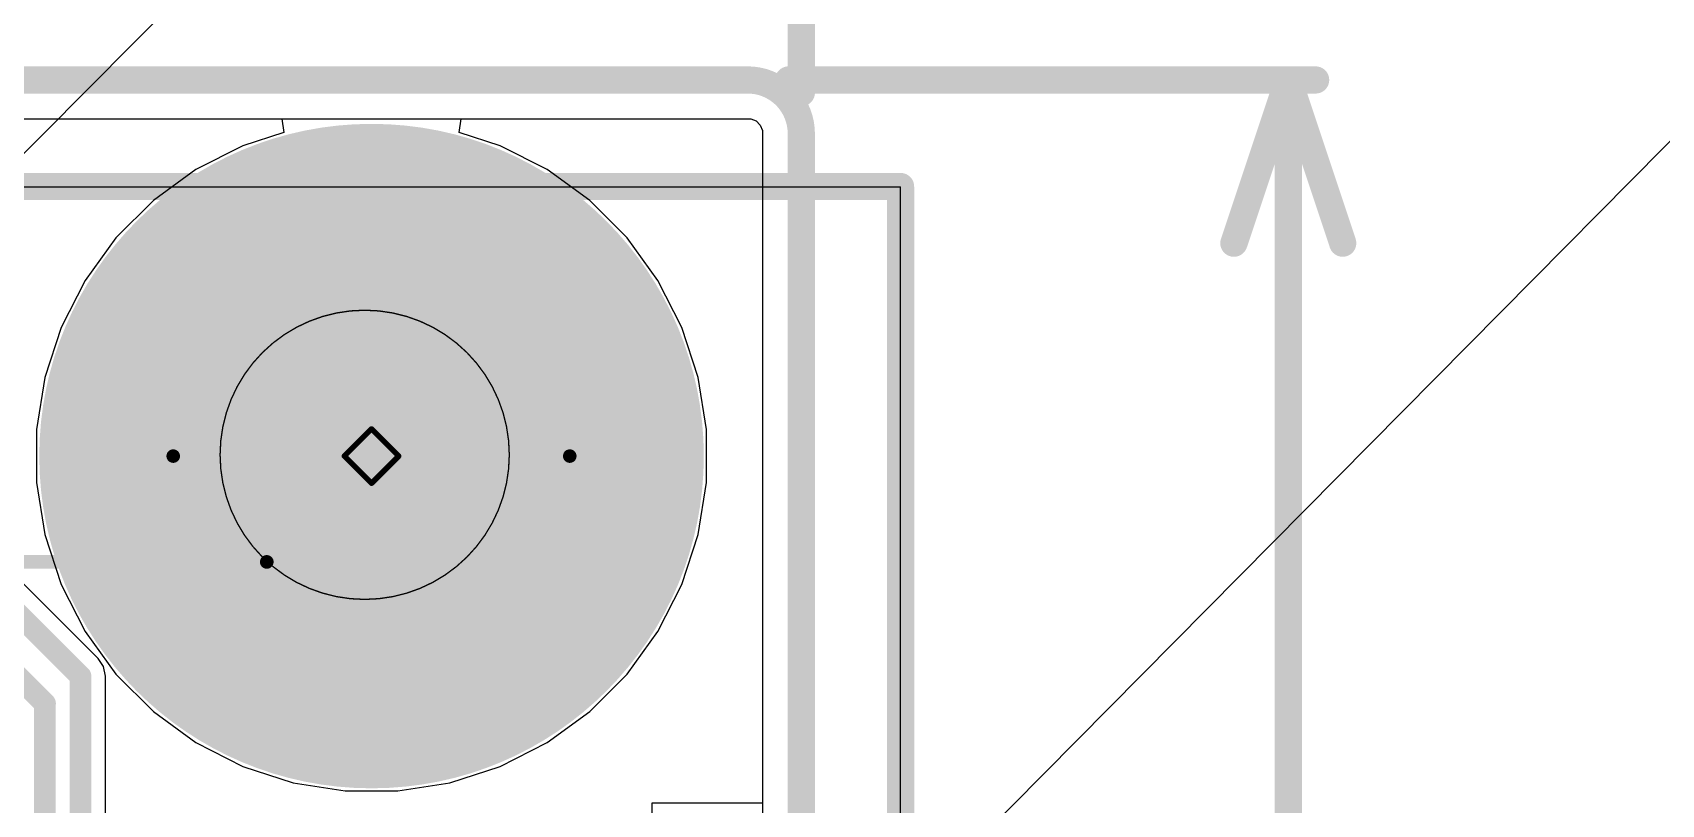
# Model space of a CAD drawing. Header units: inches. Extents: x -11 to 5433, y -4 to 5447.
# Drawn here: x 59.4 to 74.6, y 27.73 to 34.94 of the extents above; entities that cross this region are included whole.
import ezdxf

# ---------------------------------------------------------------- set-up
doc = ezdxf.new("R2010")
doc.units = ezdxf.units.IN
for name, color, linetype in [('Board_outline', 216, 'Continuous'), ('Bottom Layer', 5, 'Continuous'), ('Bottom Solder', 6, 'Continuous'), ('Dimensions', 6, 'Continuous'), ('Drill Drawing', 1, 'Continuous'), ('Ground', 16, 'Continuous'), ('Mechanical 4', 56, 'Continuous'), ('Multi-Layer', 9, 'Continuous'), ('Pad Holes', 156, 'Continuous'), ('Power', 76, 'Continuous'), ('Top Layer', 1, 'Continuous'), ('Top Solder', 216, 'Continuous')]:
    doc.layers.add(name, color=color, linetype=linetype)

# ---------------------------------------------------------------- blocks, each defined once
blk = doc.blocks.new('VSON_10_EP_3_3__B_56')
at = {"layer": 'Bottom Solder'}
blk.add_line((0.415, 1.753), (5389.663, 5446.725), dxfattribs=at)
blk = doc.blocks.new('TL3340AF160QG_B_63')
at = {"layer": 'Bottom Solder'}
blk.add_line((1.526, 0.035), (5376.179, 5414.845), dxfattribs=at)
blk = doc.blocks.new('S______153')
at = {"layer": 'Bottom Layer'}
h = blk.add_hatch(color=5, dxfattribs=at)
edge = h.paths.add_edge_path()
edge.add_arc((0, 0), 3, 0, 360)
at = {"layer": 'Bottom Solder'}
h = blk.add_hatch(color=6, dxfattribs=at)
edge = h.paths.add_edge_path()
edge.add_arc((0, 0), 3.102, 0, 360)
at = {"layer": 'Ground'}
h = blk.add_hatch(color=16, dxfattribs=at)
edge = h.paths.add_edge_path()
edge.add_arc((0, 0), 3, 0, 360)
at = {"layer": 'Multi-Layer'}
h = blk.add_hatch(color=9, dxfattribs=at)
edge = h.paths.add_edge_path()
edge.add_arc((0, 0), 3, 0, 360)
at = {"layer": 'Pad Holes'}
h = blk.add_hatch(color=7, dxfattribs=at)
edge = h.paths.add_edge_path()
edge.add_arc((0, 0), 1.85, 0, 360)
at = {"layer": 'Power'}
h = blk.add_hatch(color=76, dxfattribs=at)
edge = h.paths.add_edge_path()
edge.add_arc((0, 0), 3, 0, 360)
at = {"layer": 'Top Layer'}
h = blk.add_hatch(color=1, dxfattribs=at)
edge = h.paths.add_edge_path()
edge.add_arc((0, 0), 3, 0, 360)
at = {"layer": 'Top Solder'}
h = blk.add_hatch(color=216, dxfattribs=at)
edge = h.paths.add_edge_path()
edge.add_arc((0, 0), 3.102, 0, 360)

msp = doc.modelspace()

# ---------------------------------------------------------------- linework, layer by layer
at = {"layer": 'Board_outline'}
for points in [[(-9.927, 34.495, 0.254, 0.254, 0), (66.065, 34.495, 0.254, 0.254, 0)], [(66.073, 34.495, 0.254, 0.254, -0.414214), (66.573, 33.995, 0.254, 0.254, 0)], [(66.573, -3.005, 0.254, 0.254, 0), (66.573, 33.995, 0.254, 0.254, 0)]]:
    msp.add_lwpolyline(points, format="xyseb", dxfattribs=at)
for points in [[(66.002, 34.495, 0.127, 0.127, 1), (66.129, 34.495, 0.127, 0.127, 1)], [(66.01, 34.495, 0.127, 0.127, 1), (66.137, 34.495, 0.127, 0.127, 1)], [(66.51, 33.995, 0.127, 0.127, 1), (66.637, 33.995, 0.127, 0.127, 1)], [(66.51, 33.995, 0.127, 0.127, 1), (66.637, 33.995, 0.127, 0.127, 1)], [(64.412, 30.983, 0.127, 0.127, 1), (60.71, 30.983, 0.127, 0.127, 1)], [(60.678, 30.983, 0.0635, 0.0635, 1), (60.741, 30.983, 0.0635, 0.0635, 1)], [(64.38, 30.983, 0.0635, 0.0635, 1), (64.443, 30.983, 0.0635, 0.0635, 1)]]:
    msp.add_lwpolyline(points, format="xyseb", close=True, dxfattribs=at)
at = {"layer": 'Bottom Layer'}
for p, q in [((59.3, 34.132), (66.101, 34.132)), ((66.101, 34.132), (66.151, 34.112)), ((66.151, 34.112), (66.19, 34.073)), ((66.19, 34.073), (66.211, 34.022)), ((66.211, 34.022), (66.211, 27.743)), ((66.211, 27.743), (65.179, 27.743)), ((65.179, 27.743), (65.179, 26.089))]:
    msp.add_line(p, q, dxfattribs=at)
at = {"layer": 'Dimensions'}
for points in [[(66.573, 34.376, 0.254, 0.254, 0), (66.573, 38.354, 0.254, 0.254, 0)], [(66.454, 34.495, 0.254, 0.254, 0), (71.374, 34.495, 0.254, 0.254, 0)], [(70.612, 32.971, 0.254, 0.254, 0), (71.12, 34.495, 0.254, 0.254, 0)], [(71.12, 34.495, 0.254, 0.254, 0), (71.628, 32.971, 0.254, 0.254, 0)], [(71.12, 22.353, 0.254, 0.254, 0), (71.12, 34.495, 0.254, 0.254, 0)], [(32.583, 29.995, 0.127, 0.127, 0), (61.583, 29.995, 0.127, 0.127, 0)]]:
    msp.add_lwpolyline(points, format="xyseb", dxfattribs=at)
for points in [[(66.391, 34.495, 0.127, 0.127, 1), (66.518, 34.495, 0.127, 0.127, 1)], [(71.056, 34.495, 0.127, 0.127, 1), (71.183, 34.495, 0.127, 0.127, 1)], [(71.056, 34.495, 0.127, 0.127, 1), (71.183, 34.495, 0.127, 0.127, 1)], [(71.056, 34.495, 0.127, 0.127, 1), (71.183, 34.495, 0.127, 0.127, 1)], [(71.311, 34.495, 0.127, 0.127, 1), (71.438, 34.495, 0.127, 0.127, 1)], [(66.51, 34.376, 0.127, 0.127, 1), (66.637, 34.376, 0.127, 0.127, 1)], [(70.548, 32.971, 0.127, 0.127, 1), (70.675, 32.971, 0.127, 0.127, 1)], [(71.564, 32.971, 0.127, 0.127, 1), (71.691, 32.971, 0.127, 0.127, 1)], [(61.551, 29.995, 0.0635, 0.0635, 1), (61.615, 29.995, 0.0635, 0.0635, 1)]]:
    msp.add_lwpolyline(points, format="xyseb", close=True, dxfattribs=at)
at = {"layer": 'Drill Drawing'}
for points in [[(62.307, 30.983, 0.0508, 0.0508, 0), (62.561, 31.237, 0.0508, 0.0508, 0)], [(62.561, 31.237, 0.0508, 0.0508, 0), (62.815, 30.983, 0.0508, 0.0508, 0)], [(62.307, 30.983, 0.0508, 0.0508, 0), (62.561, 30.729, 0.0508, 0.0508, 0)], [(62.561, 30.729, 0.0508, 0.0508, 0), (62.815, 30.983, 0.0508, 0.0508, 0)]]:
    msp.add_lwpolyline(points, format="xyseb", dxfattribs=at)
for points in [[(62.548, 31.237, 0.0254, 0.0254, 1), (62.573, 31.237, 0.0254, 0.0254, 1)], [(62.548, 31.237, 0.0254, 0.0254, 1), (62.573, 31.237, 0.0254, 0.0254, 1)], [(62.294, 30.983, 0.0254, 0.0254, 1), (62.319, 30.983, 0.0254, 0.0254, 1)], [(62.294, 30.983, 0.0254, 0.0254, 1), (62.319, 30.983, 0.0254, 0.0254, 1)], [(62.802, 30.983, 0.0254, 0.0254, 1), (62.827, 30.983, 0.0254, 0.0254, 1)], [(62.802, 30.983, 0.0254, 0.0254, 1), (62.827, 30.983, 0.0254, 0.0254, 1)], [(62.548, 30.729, 0.0254, 0.0254, 1), (62.573, 30.729, 0.0254, 0.0254, 1)], [(62.548, 30.729, 0.0254, 0.0254, 1), (62.573, 30.729, 0.0254, 0.0254, 1)]]:
    msp.add_lwpolyline(points, format="xyseb", close=True, dxfattribs=at)
at = {"layer": 'Ground'}
for p, q in [((57.913, 34.132), (66.101, 34.132)), ((66.101, 34.132), (66.151, 34.112)), ((66.151, 34.112), (66.19, 34.073)), ((66.19, 34.073), (66.211, 34.022)), ((66.211, 34.022), (66.211, 25.52)), ((60.008, 29.093), (57.438, 31.662)), ((60.058, 29.017), (60.008, 29.093)), ((60.076, 28.928), (60.058, 29.017)), ((60.076, 19.197), (60.076, 28.928))]:
    msp.add_line(p, q, dxfattribs=at)
for points in [[(57.273, 31.497, 0.203, 0.203, 0), (59.843, 28.928, 0.203, 0.203, 0)], [(57.036, 31.149, 0.203, 0.203, 0), (59.512, 28.672, 0.203, 0.203, 0)], [(59.843, 10.293, 0.203, 0.203, 0), (59.843, 28.928, 0.203, 0.203, 0)], [(59.512, 5.893, 0.203, 0.203, 0), (59.512, 28.672, 0.203, 0.203, 0)]]:
    msp.add_lwpolyline(points, format="xyseb", dxfattribs=at)
for points in [[(59.792, 28.928, 0.102, 0.102, 1), (59.894, 28.928, 0.102, 0.102, 1)], [(59.792, 28.928, 0.102, 0.102, 1), (59.894, 28.928, 0.102, 0.102, 1)], [(59.461, 28.672, 0.102, 0.102, 1), (59.563, 28.672, 0.102, 0.102, 1)], [(59.461, 28.672, 0.102, 0.102, 1), (59.563, 28.672, 0.102, 0.102, 1)]]:
    msp.add_lwpolyline(points, format="xyseb", close=True, dxfattribs=at)
at = {"layer": 'Mechanical 4'}
for points in [[(-2.5, 33.5, 0.254, 0.254, 0), (67.5, 33.5, 0.254, 0.254, 0)], [(67.5, -2.5, 0.254, 0.254, 0), (67.5, 33.5, 0.254, 0.254, 0)], [(-2.503, 33.495, 0.0127, 0.0127, 0), (67.497, 33.495, 0.0127, 0.0127, 0)], [(67.497, -2.505, 0.0127, 0.0127, 0), (67.497, 33.495, 0.0127, 0.0127, 0)]]:
    msp.add_lwpolyline(points, format="xyseb", dxfattribs=at)
for points in [[(67.436, 33.5, 0.127, 0.127, 1), (67.563, 33.5, 0.127, 0.127, 1)], [(67.436, 33.5, 0.127, 0.127, 1), (67.563, 33.5, 0.127, 0.127, 1)], [(67.494, 33.495, 0.00635, 0.00635, 1), (67.5, 33.495, 0.00635, 0.00635, 1)], [(67.494, 33.495, 0.00635, 0.00635, 1), (67.5, 33.495, 0.00635, 0.00635, 1)], [(63.85, 31, 0.254, 0.254, 1), (61.15, 31, 0.254, 0.254, 1)], [(63.847, 30.995, 0.0127, 0.0127, 1), (61.147, 30.995, 0.0127, 0.0127, 1)], [(61.086, 31, 0.127, 0.127, 1), (61.213, 31, 0.127, 0.127, 1)], [(63.786, 31, 0.127, 0.127, 1), (63.913, 31, 0.127, 0.127, 1)], [(61.144, 30.995, 0.00635, 0.00635, 1), (61.15, 30.995, 0.00635, 0.00635, 1)], [(63.844, 30.995, 0.00635, 0.00635, 1), (63.85, 30.995, 0.00635, 0.00635, 1)]]:
    msp.add_lwpolyline(points, format="xyseb", close=True, dxfattribs=at)
at = {"layer": 'Power'}
for p, q in [((57.913, 34.132), (61.722, 34.132)), ((61.722, 34.132), (61.742, 34.005)), ((63.379, 34.005), (63.399, 34.132)), ((63.399, 34.132), (66.101, 34.132)), ((66.101, 34.132), (66.151, 34.112)), ((66.151, 34.112), (66.19, 34.073)), ((66.19, 34.073), (66.211, 34.022)), ((61.742, 34.005), (61.36, 33.881)), ((63.761, 33.881), (63.379, 34.005)), ((66.211, 34.022), (66.211, 25.52)), ((61.36, 33.881), (60.922, 33.658)), ((64.2, 33.658), (63.761, 33.881)), ((60.922, 33.658), (60.524, 33.369)), ((64.598, 33.369), (64.2, 33.658)), ((60.524, 33.369), (60.175, 33.021)), ((64.946, 33.021), (64.598, 33.369)), ((60.175, 33.021), (59.886, 32.622)), ((65.235, 32.622), (64.946, 33.021)), ((59.886, 32.622), (59.663, 32.184)), ((65.459, 32.184), (65.235, 32.622)), ((59.663, 32.184), (59.511, 31.716)), ((65.611, 31.716), (65.459, 32.184)), ((59.511, 31.716), (59.434, 31.23)), ((65.688, 31.23), (65.611, 31.716)), ((59.434, 31.23), (59.434, 30.737)), ((65.688, 30.737), (65.688, 31.23)), ((59.434, 30.737), (59.511, 30.251)), ((65.611, 30.251), (65.688, 30.737)), ((59.511, 30.251), (59.663, 29.783)), ((65.459, 29.783), (65.611, 30.251)), ((59.663, 29.783), (59.886, 29.345)), ((65.235, 29.345), (65.459, 29.783)), ((59.886, 29.345), (60.175, 28.946)), ((64.946, 28.946), (65.235, 29.345)), ((60.175, 28.946), (60.524, 28.598)), ((64.598, 28.598), (64.946, 28.946)), ((60.524, 28.598), (60.922, 28.309)), ((64.2, 28.309), (64.598, 28.598)), ((60.922, 28.309), (61.36, 28.086)), ((63.761, 28.086), (64.2, 28.309)), ((61.36, 28.086), (61.828, 27.933)), ((63.293, 27.933), (63.761, 28.086)), ((61.828, 27.933), (62.315, 27.856)), ((62.315, 27.856), (62.807, 27.856)), ((62.807, 27.856), (63.293, 27.933))]:
    msp.add_line(p, q, dxfattribs=at)
at = {"layer": 'Top Layer'}
for p, q in [((57.913, 34.132), (66.101, 34.132)), ((66.101, 34.132), (66.151, 34.112)), ((66.151, 34.112), (66.19, 34.073)), ((66.19, 34.073), (66.211, 34.022)), ((66.211, 34.022), (66.211, 25.52))]:
    msp.add_line(p, q, dxfattribs=at)

# ---------------------------------------------------------------- block references
for name, p in [('VSON_10_EP_3_3__B_56', (43.189, 0.768)), ('TL3340AF160QG_B_63', (56.673, 32.648))]:
    msp.add_blockref(name, p)
at = {"rotation": 180}
msp.add_blockref('S______153', (62.561, 30.983), dxfattribs=at)

doc.saveas('drawing.dxf')
